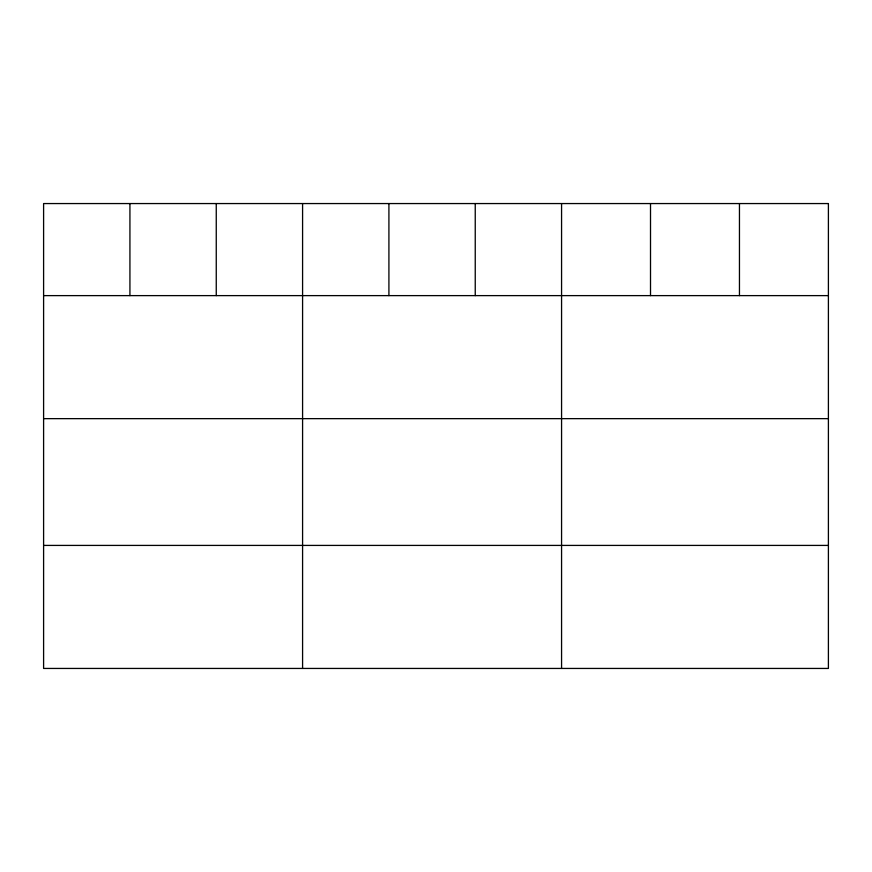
<?xml version="1.0" encoding="UTF-8"?>
<svg xmlns="http://www.w3.org/2000/svg" width="872" height="872" viewBox="0 0 872 872"><rect width="100%" height="100%" fill="white"/><g stroke="black" fill="none" stroke-linecap="round" stroke-linejoin="round"><path stroke-width="1.31" d="M43.6 295.619L828.4 295.619M43.6 418.647L828.4 418.647M43.6 545.414L828.4 545.414M739.456 203.558L739.456 295.619M650.512 203.558L650.512 295.619M561.568 203.558L561.568 668.442M475.24 203.558L475.24 295.619M388.912 203.558L388.912 295.619M302.584 203.558L302.584 668.442M216.256 203.558L216.256 295.619M129.928 203.558L129.928 295.619M828.4 203.558L43.6 203.558L43.6 668.442L828.4 668.442L828.4 203.558"/></g></svg>
